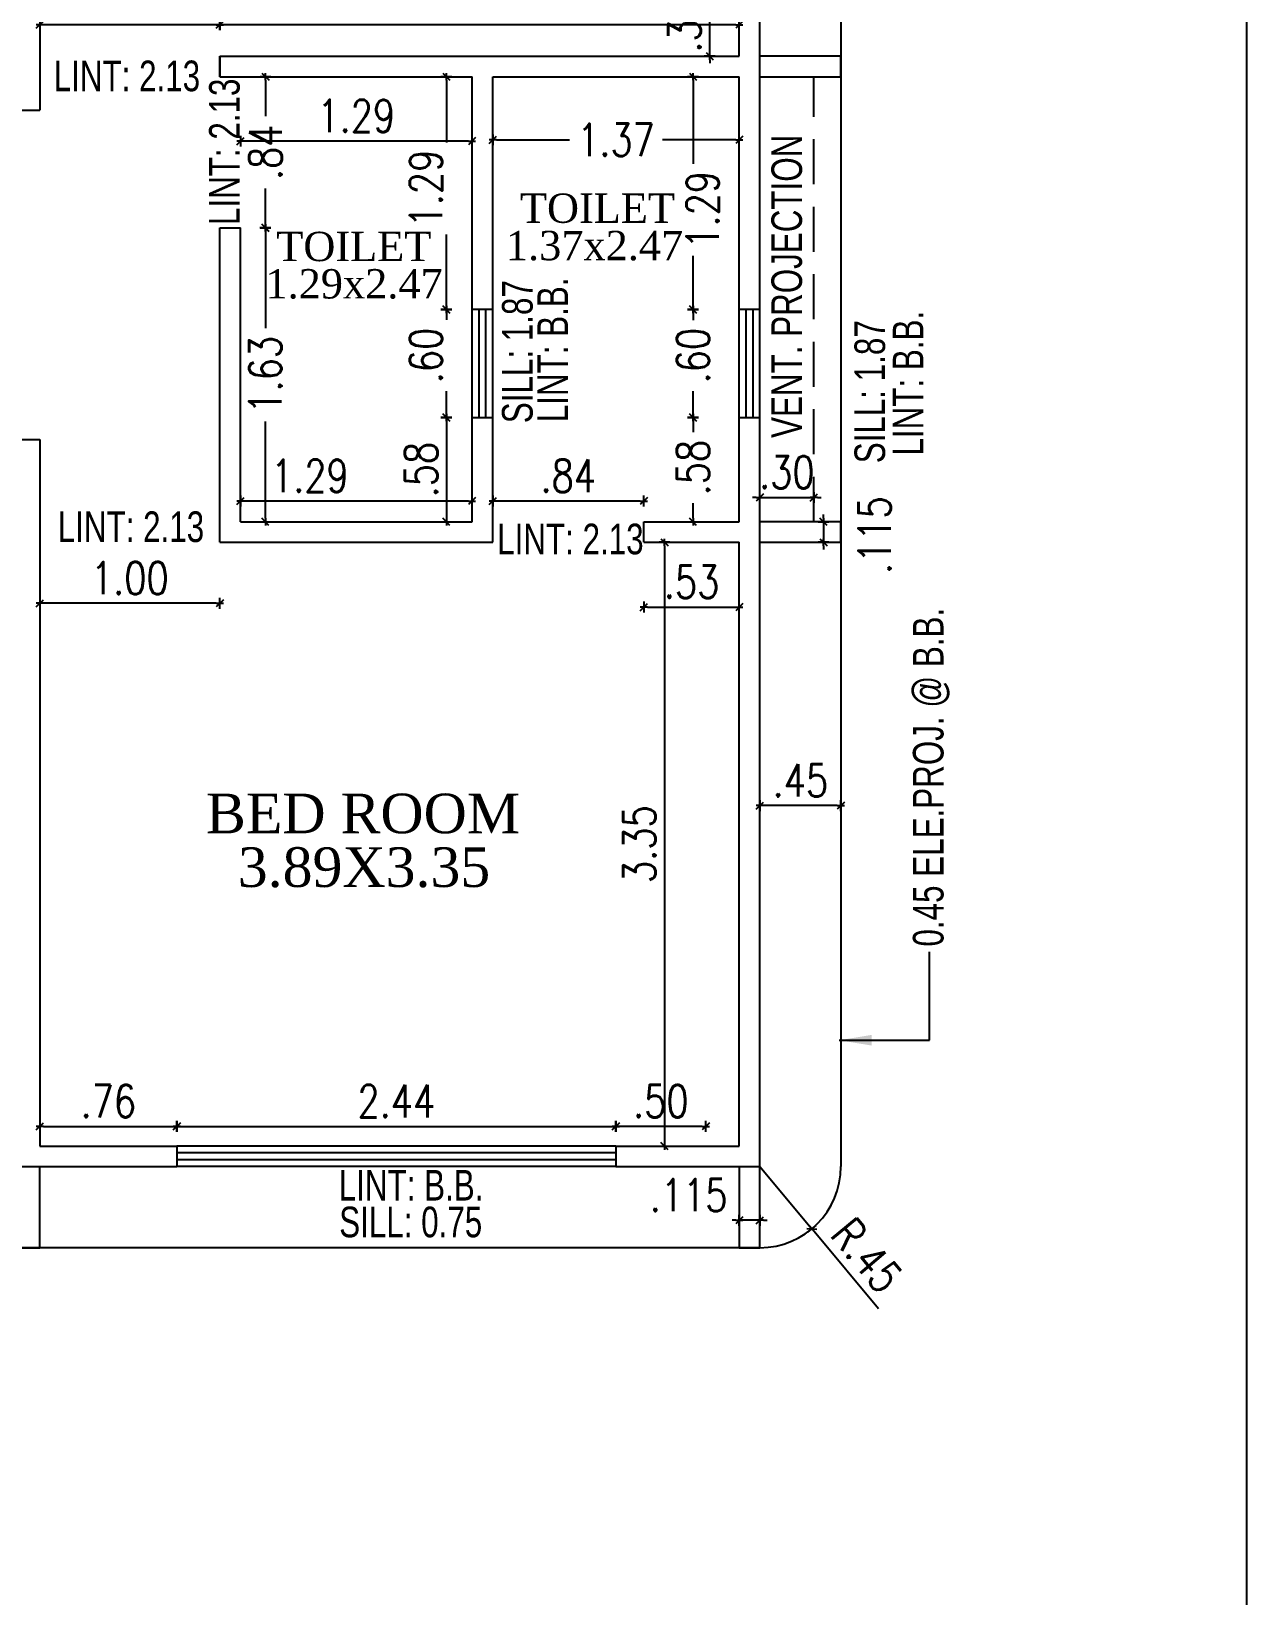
# Model space of a CAD drawing. Header units: inches. Extents: x 14235 to 14499, y 0 to 2549.
# Drawn here: x 14492.11 to 14498.87, y 2351.6 to 2360.29 of the extents above; entities that cross this region are included whole.
import ezdxf
from ezdxf.enums import TextEntityAlignment as Align

# ---------------------------------------------------------------- set-up
doc = ezdxf.new("R2010")
doc.units = ezdxf.units.IN
doc.header["$LTSCALE"] = 0.25
doc.header["$MEASUREMENT"] = 0
doc.header["$PDMODE"] = 35
doc.linetypes.add('DASHEDX2', pattern=[1.5, 1, -0.5])
for name, color, linetype in [('edges', 1, 'Continuous'), ('proj-internal', 1, 'DASHEDX2'), ('text-large', 7, 'Continuous'), ('wall', 7, 'Continuous'), ('windows', 106, 'Continuous'), ('WORK TEX', 6, 'Continuous'), ('WORKING DIM', 7, 'Continuous')]:
    doc.layers.add(name, color=color, linetype=linetype)
doc.styles.add('ARIAL', font='TIMES_0.TTF')
doc.styles.add('ARL', font='swisscl_0.ttf')
doc.styles.add('romans', font='romans.shx', dxfattribs={"width": 0.8})
doc.dimstyles.new('121', dxfattribs={"dimscale": 0.1, "dimtxt": 1.8, "dimasz": 0.2, "dimexe": 0.03125, "dimexo": 0.25, "dimgap": 0.5, "dimtad": 1, "dimzin": 4, "dimdsep": 46, "dimtxsty": 'romans', "dimblk1": 'MINITICK', "dimblk2": 'MINITICK', "dimsah": 1, "dimcen": 1, "dimse1": 1, "dimse2": 1, "dimclrd": 252, "dimclre": 256, "dimclrt": 7, "dimadec": 3, "dimazin": 0, "dimtfac": 0.8, "dimtix": 1, "dimtmove": 2, "dimatfit": 3, "dimfxl": 0, "dimtolj": 1, "dimtzin": 3, "dimarcsym": 0})
doc.dimstyles.new('DFSGSG', dxfattribs={"dimtxt": 0.17, "dimasz": 0.18, "dimexe": 0.18, "dimexo": 0.0625, "dimgap": 0.09, "dimtad": 1, "dimzin": 0, "dimdsep": 46, "dimtxsty": 'ARIAL', "dimcen": 0.09, "dimse1": 1, "dimse2": 1, "dimaunit": 1, "dimadec": 0, "dimazin": 0, "dimtfac": 1, "dimtix": 1, "dimtofl": 0, "dimtmove": 0, "dimatfit": 3, "dimfxl": 0, "dimtolj": 1, "dimtzin": 0, "dimarcsym": 0})

# ---------------------------------------------------------------- blocks, each defined once
blk = doc.blocks.new('MINITICK')
at = {"color": 7}
for p, q in [((1, 1), (-1, -1)), ((-1, 0), (1, 0)), ((0, -1.5), (0, 1.5))]:
    blk.add_line(p, q, dxfattribs=at)
blk = doc.blocks.new('*D1964')
at = {"layer": 'Defpoints', "color": 0, "transparency": 16777216}
for p in [(14492.9211, 2354.2036), (14492.1589, 2354.0942), (14492.9211, 2354.0942)]:
    blk.add_point(p, dxfattribs=at)
at = {"layer": 'WORKING DIM', "color": 252, "lineweight": -2, "transparency": 16777216}
blk.add_line((14492.1789, 2354.2036), (14492.9011, 2354.2036), dxfattribs=at)
at = {"layer": 'WORKING DIM', "color": 252, "lineweight": -2, "transparency": 16777216, "xscale": 0.02, "yscale": 0.02, "zscale": 0.02, "rotation": 180}
blk.add_blockref('MINITICK', (14492.1589, 2354.2036), dxfattribs=at)
at = {"layer": 'WORKING DIM', "color": 252, "lineweight": -2, "transparency": 16777216, "xscale": 0.02, "yscale": 0.02, "zscale": 0.02}
blk.add_blockref('MINITICK', (14492.9211, 2354.2036), dxfattribs=at)
at = {"layer": 'WORKING DIM', "color": 7, "transparency": 16777216, "insert": (14492.54, 2354.3436), "char_height": 0.18, "attachment_point": 5, "style": 'romans'}
blk.add_mtext('\\A1;.76', dxfattribs=at)
blk = doc.blocks.new('*D1965')
at = {"layer": 'Defpoints', "color": 0, "transparency": 16777216}
for p in [(14495.3602, 2354.2036), (14492.9211, 2354.0942), (14495.3602, 2354.0942)]:
    blk.add_point(p, dxfattribs=at)
at = {"layer": 'WORKING DIM', "color": 252, "lineweight": -2, "transparency": 16777216}
blk.add_line((14492.9411, 2354.2036), (14495.3402, 2354.2036), dxfattribs=at)
at = {"layer": 'WORKING DIM', "color": 252, "lineweight": -2, "transparency": 16777216, "xscale": 0.02, "yscale": 0.02, "zscale": 0.02, "rotation": 180}
blk.add_blockref('MINITICK', (14492.9211, 2354.2036), dxfattribs=at)
at = {"layer": 'WORKING DIM', "color": 252, "lineweight": -2, "transparency": 16777216, "xscale": 0.02, "yscale": 0.02, "zscale": 0.02}
blk.add_blockref('MINITICK', (14495.3602, 2354.2036), dxfattribs=at)
at = {"layer": 'WORKING DIM', "color": 7, "transparency": 16777216, "insert": (14494.1407, 2354.3436), "char_height": 0.18, "attachment_point": 5, "style": 'romans'}
blk.add_mtext('\\A1;2.44', dxfattribs=at)
blk = doc.blocks.new('*D1643')
at = {"layer": 'Defpoints', "color": 0, "transparency": 16777216}
for p in [(14495.3602, 2354.2036), (14495.3602, 2354.0942), (14495.8605, 2354.0942)]:
    blk.add_point(p, dxfattribs=at)
at = {"layer": 'WORKING DIM', "color": 252, "lineweight": -2, "transparency": 16777216}
blk.add_line((14495.8405, 2354.2036), (14495.3802, 2354.2036), dxfattribs=at)
at = {"layer": 'WORKING DIM', "color": 252, "lineweight": -2, "transparency": 16777216, "xscale": 0.02, "yscale": 0.02, "zscale": 0.02, "rotation": 180}
blk.add_blockref('MINITICK', (14495.3602, 2354.2036), dxfattribs=at)
at = {"layer": 'WORKING DIM', "color": 252, "lineweight": -2, "transparency": 16777216, "xscale": 0.02, "yscale": 0.02, "zscale": 0.02}
blk.add_blockref('MINITICK', (14495.8605, 2354.2036), dxfattribs=at)
at = {"layer": 'WORKING DIM', "color": 7, "transparency": 16777216, "insert": (14495.6103, 2354.3436), "char_height": 0.18, "attachment_point": 5, "style": 'romans'}
blk.add_mtext('\\A1;.50', dxfattribs=at)
blk = doc.blocks.new('*D1644')
at = {"layer": 'Defpoints', "color": 0, "transparency": 16777216}
for p in [(14495.2429, 2357.4479), (14495.2021, 2354.0942), (14495.6311, 2354.0942)]:
    blk.add_point(p, dxfattribs=at)
at = {"layer": 'WORKING DIM', "color": 252, "lineweight": -2, "transparency": 16777216}
blk.add_line((14495.6311, 2357.4279), (14495.6311, 2354.1142), dxfattribs=at)
at = {"layer": 'WORKING DIM', "color": 252, "lineweight": -2, "transparency": 16777216, "xscale": 0.02, "yscale": 0.02, "zscale": 0.02}
for p, rotation in [((14495.6311, 2357.4479), 90), ((14495.6311, 2354.0942), 270)]:
    blk.add_blockref('MINITICK', p, dxfattribs=dict(at, rotation=rotation))
at = {"layer": 'WORKING DIM', "color": 7, "transparency": 16777216, "insert": (14495.4911, 2355.771), "char_height": 0.18, "attachment_point": 5, "rotation": 90, "style": 'romans'}
blk.add_mtext('\\A1;3.35', dxfattribs=at)
blk = doc.blocks.new('*D1645')
at = {"layer": 'Defpoints', "color": 0, "transparency": 16777216}
for p in [(14492.1589, 2357.505), (14493.1598, 2357.505), (14492.1589, 2357.1093)]:
    blk.add_point(p, dxfattribs=at)
at = {"layer": 'WORKING DIM', "color": 252, "lineweight": -2, "transparency": 16777216}
blk.add_line((14493.1398, 2357.1093), (14492.1789, 2357.1093), dxfattribs=at)
at = {"layer": 'WORKING DIM', "color": 252, "lineweight": -2, "transparency": 16777216, "xscale": 0.02, "yscale": 0.02, "zscale": 0.02, "rotation": 180}
blk.add_blockref('MINITICK', (14492.1589, 2357.1093), dxfattribs=at)
at = {"layer": 'WORKING DIM', "color": 252, "lineweight": -2, "transparency": 16777216, "xscale": 0.02, "yscale": 0.02, "zscale": 0.02}
blk.add_blockref('MINITICK', (14493.1598, 2357.1093), dxfattribs=at)
at = {"layer": 'WORKING DIM', "color": 7, "transparency": 16777216, "insert": (14492.6594, 2357.2493), "char_height": 0.18, "attachment_point": 5, "style": 'romans'}
blk.add_mtext('\\A1;1.00', dxfattribs=at)
blk = doc.blocks.new('*D1966')
at = {"layer": 'Defpoints', "color": 0, "transparency": 16777216}
for p in [(14492.1589, 2360.3232), (14492.1589, 2360.1488), (14493.1598, 2360.1488)]:
    blk.add_point(p, dxfattribs=at)
at = {"layer": 'WORKING DIM', "color": 252, "lineweight": -2, "transparency": 16777216}
blk.add_line((14493.1398, 2360.3232), (14492.1789, 2360.3232), dxfattribs=at)
at = {"layer": 'WORKING DIM', "color": 252, "lineweight": -2, "transparency": 16777216, "xscale": 0.02, "yscale": 0.02, "zscale": 0.02, "rotation": 180}
blk.add_blockref('MINITICK', (14492.1589, 2360.3232), dxfattribs=at)
at = {"layer": 'WORKING DIM', "color": 252, "lineweight": -2, "transparency": 16777216, "xscale": 0.02, "yscale": 0.02, "zscale": 0.02}
blk.add_blockref('MINITICK', (14493.1598, 2360.3232), dxfattribs=at)
at = {"layer": 'WORKING DIM', "color": 7, "transparency": 16777216, "insert": (14492.6594, 2360.4632), "char_height": 0.18, "attachment_point": 5, "style": 'romans'}
blk.add_mtext('\\A1;1.00', dxfattribs=at)
blk = doc.blocks.new('*D1967')
at = {"layer": 'Defpoints', "color": 0, "transparency": 16777216}
for p in [(14493.1598, 2360.3232), (14496.0461, 2360.21), (14493.1598, 2360.1488)]:
    blk.add_point(p, dxfattribs=at)
at = {"layer": 'WORKING DIM', "color": 252, "lineweight": -2, "transparency": 16777216}
blk.add_line((14496.0261, 2360.3232), (14493.1798, 2360.3232), dxfattribs=at)
at = {"layer": 'WORKING DIM', "color": 252, "lineweight": -2, "transparency": 16777216, "xscale": 0.02, "yscale": 0.02, "zscale": 0.02, "rotation": 180}
blk.add_blockref('MINITICK', (14493.1598, 2360.3232), dxfattribs=at)
at = {"layer": 'WORKING DIM', "color": 252, "lineweight": -2, "transparency": 16777216, "xscale": 0.02, "yscale": 0.02, "zscale": 0.02}
blk.add_blockref('MINITICK', (14496.0461, 2360.3232), dxfattribs=at)
at = {"layer": 'WORKING DIM', "color": 7, "transparency": 16777216, "insert": (14494.603, 2360.4632), "char_height": 0.18, "attachment_point": 5, "style": 'romans'}
blk.add_mtext('\\A1;2.89', dxfattribs=at)
blk = doc.blocks.new('*D1968')
at = {"layer": 'Defpoints', "color": 0, "transparency": 16777216}
for p in [(14495.8817, 2360.4967), (14496.0461, 2360.4967), (14496.0461, 2360.1488)]:
    blk.add_point(p, dxfattribs=at)
at = {"layer": 'WORKING DIM', "color": 252, "lineweight": -2, "transparency": 16777216}
for p, q in [((14495.8817, 2360.5167), (14495.8817, 2360.5367)), ((14495.8817, 2360.1488), (14495.8817, 2360.4967)), ((14495.8817, 2360.1288), (14495.8817, 2360.1088))]:
    blk.add_line(p, q, dxfattribs=at)
at = {"layer": 'WORKING DIM', "color": 252, "lineweight": -2, "transparency": 16777216, "xscale": 0.02, "yscale": 0.02, "zscale": 0.02}
for p, rotation in [((14495.8817, 2360.4967), 270), ((14495.8817, 2360.1488), 90)]:
    blk.add_blockref('MINITICK', p, dxfattribs=dict(at, rotation=rotation))
at = {"layer": 'WORKING DIM', "color": 7, "transparency": 16777216, "insert": (14495.7417, 2360.3227), "char_height": 0.18, "attachment_point": 5, "rotation": 90, "style": 'romans'}
blk.add_mtext('\\A1;.35', dxfattribs=at)
blk = doc.blocks.new('*D1646')
at = {"layer": 'Defpoints', "color": 0, "transparency": 16777216}
for p in [(14496.1605, 2353.9799), (14496.4491, 2353.6347)]:
    blk.add_point(p, dxfattribs=at)
at = {"layer": 'WORKING DIM', "color": 252, "lineweight": -2, "transparency": 16777216}
for p, q in [((14496.1605, 2353.9799), (14496.4491, 2353.6347)), ((14496.8205, 2353.1906), (14496.462, 2353.6193))]:
    blk.add_line(p, q, dxfattribs=at)
at = {"layer": 'WORKING DIM', "color": 252, "lineweight": -2, "transparency": 16777216, "xscale": 0.02, "yscale": 0.02, "zscale": 0.02, "rotation": 129.901897957482}
blk.add_blockref('MINITICK', (14496.4491, 2353.6347), dxfattribs=at)
at = {"layer": 'WORKING DIM', "color": 7, "transparency": 16777216, "insert": (14496.755, 2353.4871), "char_height": 0.18, "attachment_point": 5, "rotation": 309.9019, "style": 'romans'}
blk.add_mtext('\\A1;R.45', dxfattribs=at)
blk = doc.blocks.new('*D1982')
at = {"layer": 'Defpoints', "color": 0, "transparency": 16777216}
for p in [(14496.1605, 2357.4479), (14496.6105, 2357.4479), (14496.1605, 2355.9853)]:
    blk.add_point(p, dxfattribs=at)
at = {"layer": 'WORKING DIM', "color": 252, "lineweight": -2, "transparency": 16777216}
blk.add_line((14496.5905, 2355.9853), (14496.1805, 2355.9853), dxfattribs=at)
at = {"layer": 'WORKING DIM', "color": 252, "lineweight": -2, "transparency": 16777216, "xscale": 0.02, "yscale": 0.02, "zscale": 0.02, "rotation": 180}
blk.add_blockref('MINITICK', (14496.1605, 2355.9853), dxfattribs=at)
at = {"layer": 'WORKING DIM', "color": 252, "lineweight": -2, "transparency": 16777216, "xscale": 0.02, "yscale": 0.02, "zscale": 0.02}
blk.add_blockref('MINITICK', (14496.6105, 2355.9853), dxfattribs=at)
at = {"layer": 'WORKING DIM', "color": 7, "transparency": 16777216, "insert": (14496.3855, 2356.1253), "char_height": 0.18, "attachment_point": 5, "style": 'romans'}
blk.add_mtext('\\A1;.45', dxfattribs=at)
blk = doc.blocks.new('*D1992')
at = {"layer": 'Defpoints', "color": 0, "transparency": 16777216}
for p in [(14496.1605, 2357.6905), (14496.4605, 2357.6973), (14496.4605, 2357.1745)]:
    blk.add_point(p, dxfattribs=at)
at = {"layer": 'WORKING DIM', "color": 252, "lineweight": -2, "transparency": 16777216}
for p, q in [((14496.1405, 2357.6973), (14496.1205, 2357.6973)), ((14496.1605, 2357.6973), (14496.4605, 2357.6973)), ((14496.4805, 2357.6973), (14496.5005, 2357.6973))]:
    blk.add_line(p, q, dxfattribs=at)
at = {"layer": 'WORKING DIM', "color": 252, "lineweight": -2, "transparency": 16777216, "xscale": 0.02, "yscale": 0.02, "zscale": 0.02}
blk.add_blockref('MINITICK', (14496.1605, 2357.6973), dxfattribs=at)
at = {"layer": 'WORKING DIM', "color": 252, "lineweight": -2, "transparency": 16777216, "xscale": 0.02, "yscale": 0.02, "zscale": 0.02, "rotation": 180}
blk.add_blockref('MINITICK', (14496.4605, 2357.6973), dxfattribs=at)
at = {"layer": 'WORKING DIM', "color": 7, "transparency": 16777216, "insert": (14496.3105, 2357.8373), "char_height": 0.18, "attachment_point": 5, "style": 'romans'}
blk.add_mtext('\\A1;.30', dxfattribs=at)
blk = doc.blocks.new('*D1657')
at = {"layer": 'Defpoints', "color": 0, "transparency": 16777216}
for p in [(14496.0461, 2353.6819), (14496.0461, 2353.6584), (14496.1605, 2353.6584)]:
    blk.add_point(p, dxfattribs=at)
at = {"layer": 'WORKING DIM', "color": 252, "lineweight": -2, "transparency": 16777216}
for p, q in [((14496.0261, 2353.6819), (14496.0061, 2353.6819)), ((14496.1605, 2353.6819), (14496.0461, 2353.6819)), ((14496.1805, 2353.6819), (14496.2005, 2353.6819))]:
    blk.add_line(p, q, dxfattribs=at)
at = {"layer": 'WORKING DIM', "color": 252, "lineweight": -2, "transparency": 16777216, "xscale": 0.02, "yscale": 0.02, "zscale": 0.02}
blk.add_blockref('MINITICK', (14496.0461, 2353.6819), dxfattribs=at)
at = {"layer": 'WORKING DIM', "color": 252, "lineweight": -2, "transparency": 16777216, "xscale": 0.02, "yscale": 0.02, "zscale": 0.02, "rotation": 180}
blk.add_blockref('MINITICK', (14496.1605, 2353.6819), dxfattribs=at)
at = {"layer": 'WORKING DIM', "color": 7, "transparency": 16777216, "insert": (14495.7645, 2353.8219), "char_height": 0.18, "attachment_point": 5, "style": 'romans'}
blk.add_mtext('\\A1;.115', dxfattribs=at)
blk = doc.blocks.new('*D1663')
at = {"layer": 'Defpoints', "color": 0, "transparency": 16777216}
for p in [(14496.538, 2357.5622), (14496.5145, 2357.4479), (14496.538, 2357.4479)]:
    blk.add_point(p, dxfattribs=at)
at = {"layer": 'WORKING DIM', "color": 252, "lineweight": -2, "transparency": 16777216}
for p, q in [((14496.5145, 2357.5822), (14496.5145, 2357.6022)), ((14496.5145, 2357.5622), (14496.5145, 2357.4479)), ((14496.5145, 2357.4279), (14496.5145, 2357.4079))]:
    blk.add_line(p, q, dxfattribs=at)
at = {"layer": 'WORKING DIM', "color": 252, "lineweight": -2, "transparency": 16777216, "xscale": 0.02, "yscale": 0.02, "zscale": 0.02}
for p, rotation in [((14496.5145, 2357.5622), 270), ((14496.5145, 2357.4479), 90)]:
    blk.add_blockref('MINITICK', p, dxfattribs=dict(at, rotation=rotation))
at = {"layer": 'WORKING DIM', "color": 7, "transparency": 16777216, "insert": (14496.7979, 2357.4878), "char_height": 0.18, "attachment_point": 5, "rotation": 90, "style": 'romans'}
blk.add_mtext('\\A1;.115', dxfattribs=at)
blk = doc.blocks.new('*D1702')
at = {"layer": 'Defpoints', "color": 0, "transparency": 16777216}
for p in [(14493.2748, 2360.0345), (14493.4133, 2360.0345), (14493.2748, 2359.1945)]:
    blk.add_point(p, dxfattribs=at)
at = {"layer": 'WORKING DIM', "color": 252, "lineweight": -2, "transparency": 16777216}
for p, q in [((14493.4133, 2360.0145), (14493.4133, 2359.8153)), ((14493.4133, 2359.2145), (14493.4133, 2359.4136))]:
    blk.add_line(p, q, dxfattribs=at)
at = {"layer": 'WORKING DIM', "color": 252, "lineweight": -2, "transparency": 16777216, "xscale": 0.02, "yscale": 0.02, "zscale": 0.02}
for p, rotation in [((14493.4133, 2360.0345), 90), ((14493.4133, 2359.1945), 270)]:
    blk.add_blockref('MINITICK', p, dxfattribs=dict(at, rotation=rotation))
at = {"layer": 'WORKING DIM', "color": 7, "transparency": 16777216, "insert": (14493.4133, 2359.6145), "char_height": 0.18, "attachment_point": 5, "rotation": 90, "style": 'romans'}
blk.add_mtext('\\A1;.84', dxfattribs=at)
blk = doc.blocks.new('*D1703')
at = {"layer": 'Defpoints', "color": 0, "transparency": 16777216}
for p in [(14493.2748, 2359.1945), (14493.2748, 2357.5622), (14493.4125, 2357.5622)]:
    blk.add_point(p, dxfattribs=at)
at = {"layer": 'WORKING DIM', "color": 252, "lineweight": -2, "transparency": 16777216}
for p, q in [((14493.4125, 2359.1745), (14493.4125, 2358.6375)), ((14493.4125, 2357.5822), (14493.4125, 2358.1192))]:
    blk.add_line(p, q, dxfattribs=at)
at = {"layer": 'WORKING DIM', "color": 252, "lineweight": -2, "transparency": 16777216, "xscale": 0.02, "yscale": 0.02, "zscale": 0.02}
for p, rotation in [((14493.4125, 2359.1945), 90), ((14493.4125, 2357.5622), 270)]:
    blk.add_blockref('MINITICK', p, dxfattribs=dict(at, rotation=rotation))
at = {"layer": 'WORKING DIM', "color": 7, "transparency": 16777216, "insert": (14493.4125, 2358.3783), "char_height": 0.18, "attachment_point": 5, "rotation": 90, "style": 'romans'}
blk.add_mtext('\\A1;1.63', dxfattribs=at)
blk = doc.blocks.new('*D1704')
at = {"layer": 'Defpoints', "color": 0, "transparency": 16777216}
for p in [(14493.2748, 2357.6773), (14493.2748, 2357.5622), (14494.5611, 2357.5622)]:
    blk.add_point(p, dxfattribs=at)
at = {"layer": 'WORKING DIM', "color": 252, "lineweight": -2, "transparency": 16777216}
blk.add_line((14494.5411, 2357.6773), (14493.2948, 2357.6773), dxfattribs=at)
at = {"layer": 'WORKING DIM', "color": 252, "lineweight": -2, "transparency": 16777216, "xscale": 0.02, "yscale": 0.02, "zscale": 0.02, "rotation": 180}
blk.add_blockref('MINITICK', (14493.2748, 2357.6773), dxfattribs=at)
at = {"layer": 'WORKING DIM', "color": 252, "lineweight": -2, "transparency": 16777216, "xscale": 0.02, "yscale": 0.02, "zscale": 0.02}
blk.add_blockref('MINITICK', (14494.5611, 2357.6773), dxfattribs=at)
at = {"layer": 'WORKING DIM', "color": 7, "transparency": 16777216, "insert": (14493.66, 2357.8173), "char_height": 0.18, "attachment_point": 5, "style": 'romans'}
blk.add_mtext('\\A1;1.29', dxfattribs=at)
blk = doc.blocks.new('*D1705')
at = {"layer": 'Defpoints', "color": 0, "transparency": 16777216}
for p in [(14494.6761, 2357.6773), (14494.6761, 2357.4785), (14495.5161, 2357.5622)]:
    blk.add_point(p, dxfattribs=at)
at = {"layer": 'WORKING DIM', "color": 252, "lineweight": -2, "transparency": 16777216}
blk.add_line((14495.4961, 2357.6773), (14494.6961, 2357.6773), dxfattribs=at)
at = {"layer": 'WORKING DIM', "color": 252, "lineweight": -2, "transparency": 16777216, "xscale": 0.02, "yscale": 0.02, "zscale": 0.02, "rotation": 180}
blk.add_blockref('MINITICK', (14494.6761, 2357.6773), dxfattribs=at)
at = {"layer": 'WORKING DIM', "color": 252, "lineweight": -2, "transparency": 16777216, "xscale": 0.02, "yscale": 0.02, "zscale": 0.02}
blk.add_blockref('MINITICK', (14495.5161, 2357.6773), dxfattribs=at)
at = {"layer": 'WORKING DIM', "color": 7, "transparency": 16777216, "insert": (14495.0961, 2357.8173), "char_height": 0.18, "attachment_point": 5, "style": 'romans'}
blk.add_mtext('\\A1;.84', dxfattribs=at)
blk = doc.blocks.new('*D1706')
at = {"layer": 'Defpoints', "color": 0, "transparency": 16777216}
for p in [(14496.0461, 2358.1408), (14495.7891, 2357.5622), (14496.0461, 2357.5622)]:
    blk.add_point(p, dxfattribs=at)
at = {"layer": 'WORKING DIM', "color": 252, "lineweight": -2, "transparency": 16777216}
for p, q in [((14495.7891, 2358.1208), (14495.7891, 2358.0602)), ((14495.7891, 2357.5822), (14495.7891, 2357.6653))]:
    blk.add_line(p, q, dxfattribs=at)
at = {"layer": 'WORKING DIM', "color": 252, "lineweight": -2, "transparency": 16777216, "xscale": 0.02, "yscale": 0.02, "zscale": 0.02}
for p, rotation in [((14495.7891, 2358.1408), 90), ((14495.7891, 2357.5622), 270)]:
    blk.add_blockref('MINITICK', p, dxfattribs=dict(at, rotation=rotation))
at = {"layer": 'WORKING DIM', "color": 7, "transparency": 16777216, "insert": (14495.7891, 2357.8628), "char_height": 0.18, "attachment_point": 5, "rotation": 90, "style": 'romans'}
blk.add_mtext('\\A1;.58', dxfattribs=at)
blk = doc.blocks.new('*D1707')
at = {"layer": 'Defpoints', "color": 0, "transparency": 16777216}
for p in [(14495.7891, 2358.7408), (14496.0461, 2358.7408), (14496.0461, 2358.1408)]:
    blk.add_point(p, dxfattribs=at)
at = {"layer": 'WORKING DIM', "color": 252, "lineweight": -2, "transparency": 16777216}
for p, q in [((14495.7891, 2358.7208), (14495.7891, 2358.6825)), ((14495.7891, 2358.1608), (14495.7891, 2358.2877))]:
    blk.add_line(p, q, dxfattribs=at)
at = {"layer": 'WORKING DIM', "color": 252, "lineweight": -2, "transparency": 16777216, "xscale": 0.02, "yscale": 0.02, "zscale": 0.02}
for p, rotation in [((14495.7891, 2358.7408), 90), ((14495.7891, 2358.1408), 270)]:
    blk.add_blockref('MINITICK', p, dxfattribs=dict(at, rotation=rotation))
at = {"layer": 'WORKING DIM', "color": 7, "transparency": 16777216, "insert": (14495.7891, 2358.4851), "char_height": 0.18, "attachment_point": 5, "rotation": 90, "style": 'romans'}
blk.add_mtext('\\A1;.60', dxfattribs=at)
blk = doc.blocks.new('*D1708')
at = {"layer": 'Defpoints', "color": 0, "transparency": 16777216}
for p in [(14496.0461, 2360.0345), (14495.7891, 2358.7408), (14496.0461, 2358.7408)]:
    blk.add_point(p, dxfattribs=at)
at = {"layer": 'WORKING DIM', "color": 252, "lineweight": -2, "transparency": 16777216}
for p, q in [((14495.7891, 2360.0145), (14495.7891, 2359.5505)), ((14495.7891, 2358.7608), (14495.7891, 2359.0391))]:
    blk.add_line(p, q, dxfattribs=at)
at = {"layer": 'WORKING DIM', "color": 252, "lineweight": -2, "transparency": 16777216, "xscale": 0.02, "yscale": 0.02, "zscale": 0.02}
for p, rotation in [((14495.7891, 2360.0345), 90), ((14495.7891, 2358.7408), 270)]:
    blk.add_blockref('MINITICK', p, dxfattribs=dict(at, rotation=rotation))
at = {"layer": 'WORKING DIM', "color": 7, "transparency": 16777216, "insert": (14495.842, 2359.2948), "char_height": 0.18, "attachment_point": 5, "rotation": 90, "style": 'romans'}
blk.add_mtext('\\A1;1.29', dxfattribs=at)
blk = doc.blocks.new('*D1709')
at = {"layer": 'Defpoints', "color": 0, "transparency": 16777216}
for p in [(14494.6761, 2360.0005), (14496.0461, 2359.8488), (14494.6761, 2359.6838)]:
    blk.add_point(p, dxfattribs=at)
at = {"layer": 'WORKING DIM', "color": 252, "lineweight": -2, "transparency": 16777216}
for p, q in [((14494.6961, 2359.6838), (14495.102, 2359.6838)), ((14496.0261, 2359.6838), (14495.6203, 2359.6838))]:
    blk.add_line(p, q, dxfattribs=at)
at = {"layer": 'WORKING DIM', "color": 252, "lineweight": -2, "transparency": 16777216, "xscale": 0.02, "yscale": 0.02, "zscale": 0.02, "rotation": 180}
blk.add_blockref('MINITICK', (14494.6761, 2359.6838), dxfattribs=at)
at = {"layer": 'WORKING DIM', "color": 252, "lineweight": -2, "transparency": 16777216, "xscale": 0.02, "yscale": 0.02, "zscale": 0.02}
blk.add_blockref('MINITICK', (14496.0461, 2359.6838), dxfattribs=at)
at = {"layer": 'WORKING DIM', "color": 7, "transparency": 16777216, "insert": (14495.3611, 2359.6838), "char_height": 0.18, "attachment_point": 5, "style": 'romans'}
blk.add_mtext('\\A1;1.37', dxfattribs=at)
blk = doc.blocks.new('*D1710')
at = {"layer": 'Defpoints', "color": 0, "transparency": 16777216}
for p in [(14494.4184, 2358.7412), (14494.5618, 2358.7412), (14494.5618, 2358.1412)]:
    blk.add_point(p, dxfattribs=at)
at = {"layer": 'WORKING DIM', "color": 252, "lineweight": -2, "transparency": 16777216}
for p, q in [((14494.4184, 2358.7212), (14494.4184, 2358.6829)), ((14494.4184, 2358.1612), (14494.4184, 2358.288))]:
    blk.add_line(p, q, dxfattribs=at)
at = {"layer": 'WORKING DIM', "color": 252, "lineweight": -2, "transparency": 16777216, "xscale": 0.02, "yscale": 0.02, "zscale": 0.02}
for p, rotation in [((14494.4184, 2358.7412), 90), ((14494.4184, 2358.1412), 270)]:
    blk.add_blockref('MINITICK', p, dxfattribs=dict(at, rotation=rotation))
at = {"layer": 'WORKING DIM', "color": 7, "transparency": 16777216, "insert": (14494.3047, 2358.4855), "char_height": 0.18, "attachment_point": 5, "rotation": 90, "style": 'romans'}
blk.add_mtext('\\A1;.60', dxfattribs=at)
blk = doc.blocks.new('*D1711')
at = {"layer": 'Defpoints', "color": 0, "transparency": 16777216}
for p in [(14494.5611, 2358.1412), (14494.4184, 2357.5622), (14494.5611, 2357.5622)]:
    blk.add_point(p, dxfattribs=at)
at = {"layer": 'WORKING DIM', "color": 252, "lineweight": -2, "transparency": 16777216}
blk.add_line((14494.4184, 2358.1212), (14494.4184, 2357.5822), dxfattribs=at)
at = {"layer": 'WORKING DIM', "color": 252, "lineweight": -2, "transparency": 16777216, "xscale": 0.02, "yscale": 0.02, "zscale": 0.02}
for p, rotation in [((14494.4184, 2358.1412), 90), ((14494.4184, 2357.5622), 270)]:
    blk.add_blockref('MINITICK', p, dxfattribs=dict(at, rotation=rotation))
at = {"layer": 'WORKING DIM', "color": 7, "transparency": 16777216, "insert": (14494.2784, 2357.8517), "char_height": 0.18, "attachment_point": 5, "rotation": 90, "style": 'romans'}
blk.add_mtext('\\A1;.58', dxfattribs=at)
blk = doc.blocks.new('*D1712')
at = {"layer": 'Defpoints', "color": 0, "transparency": 16777216}
for p in [(14494.5611, 2360.0345), (14494.4184, 2358.7412), (14494.5611, 2358.7412)]:
    blk.add_point(p, dxfattribs=at)
at = {"layer": 'WORKING DIM', "color": 252, "lineweight": -2, "transparency": 16777216}
for p, q in [((14494.4184, 2360.0145), (14494.4184, 2359.6687)), ((14494.4184, 2358.7612), (14494.4184, 2359.1572))]:
    blk.add_line(p, q, dxfattribs=at)
at = {"layer": 'WORKING DIM', "color": 252, "lineweight": -2, "transparency": 16777216, "xscale": 0.02, "yscale": 0.02, "zscale": 0.02}
for p, rotation in [((14494.4184, 2360.0345), 90), ((14494.4184, 2358.7412), 270)]:
    blk.add_blockref('MINITICK', p, dxfattribs=dict(at, rotation=rotation))
at = {"layer": 'WORKING DIM', "color": 7, "transparency": 16777216, "insert": (14494.3047, 2359.4129), "char_height": 0.18, "attachment_point": 5, "rotation": 90, "style": 'romans'}
blk.add_mtext('\\A1;1.29', dxfattribs=at)
blk = doc.blocks.new('*D1713')
at = {"layer": 'Defpoints', "color": 0, "transparency": 16777216}
for p in [(14494.5611, 2360.0005), (14493.2748, 2359.6767), (14493.2748, 2359.1945)]:
    blk.add_point(p, dxfattribs=at)
at = {"layer": 'WORKING DIM', "color": 252, "lineweight": -2, "transparency": 16777216}
blk.add_line((14494.5411, 2359.6767), (14493.2948, 2359.6767), dxfattribs=at)
at = {"layer": 'WORKING DIM', "color": 252, "lineweight": -2, "transparency": 16777216, "xscale": 0.02, "yscale": 0.02, "zscale": 0.02, "rotation": 180}
blk.add_blockref('MINITICK', (14493.2748, 2359.6767), dxfattribs=at)
at = {"layer": 'WORKING DIM', "color": 252, "lineweight": -2, "transparency": 16777216, "xscale": 0.02, "yscale": 0.02, "zscale": 0.02}
blk.add_blockref('MINITICK', (14494.5611, 2359.6767), dxfattribs=at)
at = {"layer": 'WORKING DIM', "color": 7, "transparency": 16777216, "insert": (14493.918, 2359.8167), "char_height": 0.18, "attachment_point": 5, "style": 'romans'}
blk.add_mtext('\\A1;1.29', dxfattribs=at)
blk = doc.blocks.new('*D2022')
at = {"layer": 'Defpoints', "color": 0, "transparency": 16777216}
for p in [(14495.5161, 2357.4479), (14496.0461, 2357.4479), (14496.0461, 2357.0883)]:
    blk.add_point(p, dxfattribs=at)
at = {"layer": 'WORKING DIM', "color": 252, "lineweight": -2, "transparency": 16777216}
blk.add_line((14495.5361, 2357.0883), (14496.0261, 2357.0883), dxfattribs=at)
at = {"layer": 'WORKING DIM', "color": 252, "lineweight": -2, "transparency": 16777216, "xscale": 0.02, "yscale": 0.02, "zscale": 0.02, "rotation": 180}
blk.add_blockref('MINITICK', (14495.5161, 2357.0883), dxfattribs=at)
at = {"layer": 'WORKING DIM', "color": 252, "lineweight": -2, "transparency": 16777216, "xscale": 0.02, "yscale": 0.02, "zscale": 0.02}
blk.add_blockref('MINITICK', (14496.0461, 2357.0883), dxfattribs=at)
at = {"layer": 'WORKING DIM', "color": 7, "transparency": 16777216, "insert": (14495.7811, 2357.2283), "char_height": 0.18, "attachment_point": 5, "style": 'romans'}
blk.add_mtext('\\A1;.53', dxfattribs=at)

msp = doc.modelspace()

# ---------------------------------------------------------------- linework, layer by layer
at = {"layer": 'edges', "ltscale": 0.4}
for p, q in [((14496.6105, 2364.9247), (14496.6105, 2353.9799)), ((14496.1605, 2353.5299), (14474.3236, 2353.5299))]:
    msp.add_line(p, q, dxfattribs=at)
for points in [[(14496.1605, 2360.0345), (14496.6105, 2360.0345), (14496.6105, 2360.1488), (14496.1605, 2360.1488)], [(14496.1605, 2357.4479), (14496.6105, 2357.4479), (14496.6105, 2357.5622), (14496.1605, 2357.5622)], [(14492.0446, 2353.9799), (14492.0446, 2353.5299), (14492.1589, 2353.5299), (14492.1589, 2353.9799)], [(14496.0461, 2353.9799), (14496.0461, 2353.5299), (14496.1605, 2353.5299), (14496.1605, 2353.9799)]]:
    msp.add_lwpolyline(points, dxfattribs=at)
msp.add_arc((14496.1605, 2353.9799), 0.45, 270, 360, dxfattribs=at)
at = {"layer": 'proj-internal'}
msp.add_line((14496.4605, 2357.5622), (14496.4605, 2360.0345), dxfattribs=at)
at = {"layer": 'wall'}
for p, q in [((14492.1589, 2363.6217), (14492.1589, 2359.8488)), ((14496.0461, 2360.1488), (14496.0461, 2360.4967)), ((14496.1605, 2360.0345), (14496.1605, 2360.4967)), ((14493.1598, 2360.1488), (14496.0461, 2360.1488)), ((14493.1598, 2360.1488), (14493.1598, 2360.0345)), ((14493.1598, 2360.1488), (14493.1598, 2360.0345)), ((14493.1598, 2360.0345), (14493.1598, 2360.1488)), ((14493.1598, 2360.0345), (14494.5611, 2360.0345)), ((14494.5611, 2358.7412), (14494.5611, 2360.0345)), ((14494.6761, 2358.7412), (14494.6761, 2360.0345)), ((14494.6761, 2360.0345), (14496.0461, 2360.0345)), ((14496.0461, 2358.7408), (14496.0461, 2360.0345)), ((14496.1611, 2358.7408), (14496.1611, 2360.0345)), ((14492.0446, 2359.8488), (14492.1589, 2359.8488)), ((14496.0461, 2359.4558), (14496.0461, 2359.4558)), ((14493.1598, 2357.4479), (14493.1598, 2359.1945)), ((14493.1598, 2359.1945), (14493.2748, 2359.1945)), ((14493.2748, 2357.5622), (14493.2748, 2359.1945)), ((14494.6761, 2358.7412), (14494.5611, 2358.7412)), ((14496.1605, 2358.7408), (14496.0461, 2358.7408)), ((14494.5611, 2357.5622), (14494.5611, 2358.1412)), ((14494.5618, 2358.1412), (14494.6761, 2358.1412)), ((14494.5618, 2358.1412), (14494.5618, 2358.1412)), ((14494.6761, 2357.4479), (14494.6761, 2358.1412)), ((14496.0461, 2357.5622), (14496.0461, 2358.1408)), ((14496.0461, 2358.1408), (14496.1605, 2358.1408)), ((14496.0461, 2358.1408), (14496.0461, 2358.1408)), ((14496.1605, 2353.9799), (14496.1605, 2358.1408)), ((14496.1611, 2357.5622), (14496.1611, 2358.1408)), ((14492.0446, 2358.0195), (14492.1589, 2358.0195)), ((14492.1589, 2358.0195), (14492.1589, 2354.0942)), ((14493.2748, 2357.5622), (14494.5611, 2357.5622)), ((14495.5161, 2357.4479), (14495.5161, 2357.5622)), ((14495.5161, 2357.5622), (14496.0461, 2357.5622)), ((14493.1598, 2357.4479), (14494.5611, 2357.4479)), ((14494.5611, 2357.4479), (14494.6761, 2357.4479)), ((14495.5161, 2357.4479), (14496.0461, 2357.4479)), ((14496.0461, 2354.0942), (14496.0461, 2357.4479)), ((14492.1589, 2354.0942), (14492.9211, 2354.0942)), ((14492.9211, 2354.0942), (14492.9211, 2353.9799)), ((14495.3602, 2354.0942), (14496.0461, 2354.0942)), ((14495.3602, 2354.0942), (14495.3602, 2353.9799)), ((14491.6635, 2353.9799), (14492.9211, 2353.9799)), ((14495.3602, 2353.9799), (14496.1605, 2353.9799))]:
    msp.add_line(p, q, dxfattribs=at)
msp.add_lwpolyline([(14498.866, 2384.6158), (14470.1477, 2384.6158), (14470.1477, 2344.004), (14498.866, 2344.004)], close=True, dxfattribs=at)
at = {"layer": 'windows'}
for p, q in [((14494.5618, 2358.1412), (14494.5618, 2358.7412)), ((14494.5999, 2358.1412), (14494.5999, 2358.7412)), ((14494.638, 2358.1412), (14494.638, 2358.7412)), ((14494.6761, 2358.1412), (14494.6761, 2358.7412)), ((14496.0461, 2358.1408), (14496.0461, 2358.7408)), ((14496.0843, 2358.1408), (14496.0843, 2358.7408)), ((14496.1224, 2358.1408), (14496.1224, 2358.7408)), ((14496.1605, 2358.1408), (14496.1605, 2358.7408)), ((14495.3602, 2354.0942), (14492.9211, 2354.0942)), ((14495.3602, 2354.0561), (14492.9211, 2354.0561)), ((14495.3602, 2354.018), (14492.9211, 2354.018)), ((14495.3602, 2353.9799), (14492.9211, 2353.9799))]:
    msp.add_line(p, q, dxfattribs=at)

# ---------------------------------------------------------------- texts
at = {"layer": 'text-large', "style": 'ARIAL'}
for s, height, p in [('TOILET', 0.16309, (14495.2581, 2359.3041)), ('TOILET', 0.16309, (14493.9042, 2359.0915)), ('1.37x2.47', 0.16309, (14495.2419, 2359.0966)), ('1.29x2.47', 0.16309, (14493.9056, 2358.8841)), ('BED ROOM', 0.22, (14493.9551, 2355.9422)), ('3.89X3.35', 0.22, (14493.9608, 2355.6438))]:
    msp.add_text(s, height=height, dxfattribs=at).set_placement(p, align=Align.MIDDLE_CENTER)
at = {"layer": 'WORK TEX', "style": 'ARL'}
for s, p in [('LINT: 2.13', (14492.6432, 2360.0388)), ('LINT: 2.13', (14492.6656, 2357.5348)), ('LINT: 2.13', (14495.1076, 2357.4666)), ('LINT: B.B.', (14494.2223, 2353.8767)), ('SILL: 0.75', (14494.2204, 2353.6728))]:
    msp.add_text(s, height=0.17, dxfattribs=at).set_placement(p, align=Align.MIDDLE_CENTER)
for s, p in [('LINT: 2.13', (14493.1848, 2359.617)), ('SILL: 1.87', (14494.8127, 2358.507)), ('SILL: 1.87', (14494.8127, 2358.507)), ('LINT: B.B.', (14495.0094, 2358.517)), ('LINT: B.B.', (14495.0094, 2358.517)), ('LINT: B.B.', (14496.9841, 2358.332)), ('SILL: 1.87', (14496.7713, 2358.2845)), ('0.45 ELE.PROJ. @ B.B.', (14497.096, 2356.1434))]:
    msp.add_text(s, height=0.17, rotation=90, dxfattribs=at).set_placement(p, align=Align.MIDDLE_CENTER)
at = {"layer": 'WORK TEX', "color": 3, "style": 'ARL'}
msp.add_text('VENT. PROJECTION ', height=0.17, rotation=90, dxfattribs=at).set_placement((14496.3097, 2358.8943), align=Align.MIDDLE_CENTER)

# ---------------------------------------------------------------- dimensions: what is measured, and where the dimension line sits
at = {"layer": 'WORKING DIM'}
for base, p1, p2, picture, middle in [((14492.1589, 2360.3232), (14493.1598, 2360.1488), (14492.1589, 2360.1488), '*D1966', (14492.6594, 2360.4632)), ((14493.1598, 2360.3232), (14496.0461, 2360.21), (14493.1598, 2360.1488), '*D1967', (14494.603, 2360.4632)), ((14492.1589, 2357.1093), (14493.1598, 2357.505), (14492.1589, 2357.505), '*D1645', (14492.6594, 2357.2493)), ((14496.0461, 2357.0883), (14495.5161, 2357.4479), (14496.0461, 2357.4479), '*D2022', (14495.7811, 2357.2283)), ((14496.1605, 2355.9853), (14496.6105, 2357.4479), (14496.1605, 2357.4479), '*D1982', (14496.3855, 2356.1253)), ((14492.9211, 2354.2036), (14492.1589, 2354.0942), (14492.9211, 2354.0942), '*D1964', (14492.54, 2354.3436)), ((14495.3602, 2354.2036), (14492.9211, 2354.0942), (14495.3602, 2354.0942), '*D1965', (14494.1407, 2354.3436)), ((14495.3602, 2354.2036), (14495.8605, 2354.0942), (14495.3602, 2354.0942), '*D1643', (14495.6103, 2354.3436))]:
    dim = msp.add_linear_dim(base=base, p1=p1, p2=p2, dimstyle='121', override={"dimfxl": 0.18, "dimfxlon": 1}, dxfattribs=at)
    dim.commit()
    dim.dimension.update_dxf_attribs({"geometry": picture, "text_midpoint": middle})
for base, p1, p2, angle, picture, middle in [((14495.8817, 2360.4967), (14496.0461, 2360.1488), (14496.0461, 2360.4967), 90, '*D1968', (14495.7417, 2360.3227)), ((14493.2748, 2359.6767), (14494.5611, 2360.0005), (14493.2748, 2359.1945), 180, '*D1713', (14493.918, 2359.8167)), ((14494.4184, 2357.5622), (14494.5611, 2358.1412), (14494.5611, 2357.5622), 90, '*D1711', (14494.2784, 2357.8517)), ((14494.6761, 2357.6773), (14495.5161, 2357.5622), (14494.6761, 2357.4785), 180, '*D1705', (14495.0961, 2357.8173)), ((14496.4605, 2357.6973), (14496.1605, 2357.6905), (14496.4605, 2357.1745), 180, '*D1992', (14496.3105, 2357.8373)), ((14495.6311, 2354.0942), (14495.2429, 2357.4479), (14495.2021, 2354.0942), 90, '*D1644', (14495.4911, 2355.771))]:
    dim = msp.add_linear_dim(base=base, p1=p1, p2=p2, angle=angle, dimstyle='121', override={"dimfxl": 0.18, "dimfxlon": 1}, dxfattribs=at)
    dim.commit()
    dim.dimension.update_dxf_attribs({"geometry": picture, "text_midpoint": middle})
for base, p1, p2, angle, picture, middle in [((14493.4133, 2360.0345), (14493.2748, 2359.1945), (14493.2748, 2360.0345), 90, '*D1702', (14493.4133, 2359.6145)), ((14494.4184, 2358.7412), (14494.5611, 2360.0345), (14494.5611, 2358.7412), 90, '*D1712', (14494.3047, 2359.4129)), ((14494.6761, 2359.6838), (14496.0461, 2359.8488), (14494.6761, 2360.0005), 180, '*D1709', (14495.3611, 2359.6838)), ((14495.7891, 2358.7408), (14496.0461, 2360.0345), (14496.0461, 2358.7408), 90, '*D1708', (14495.842, 2359.2948)), ((14493.4125, 2357.5622), (14493.2748, 2359.1945), (14493.2748, 2357.5622), 90, '*D1703', (14493.4125, 2358.3783)), ((14494.4184, 2358.7412), (14494.5618, 2358.1412), (14494.5618, 2358.7412), 90, '*D1710', (14494.3047, 2358.4855)), ((14495.7891, 2358.7408), (14496.0461, 2358.1408), (14496.0461, 2358.7408), 90, '*D1707', (14495.7891, 2358.4851)), ((14495.7891, 2357.5622), (14496.0461, 2358.1408), (14496.0461, 2357.5622), 90, '*D1706', (14495.7891, 2357.8628)), ((14493.2748, 2357.6773), (14494.5611, 2357.5622), (14493.2748, 2357.5622), 180, '*D1704', (14493.66, 2357.8173))]:
    dim = msp.add_linear_dim(base=base, p1=p1, p2=p2, angle=angle, dimstyle='121', override={"dimfxl": 0.18, "dimfxlon": 1}, dxfattribs=at)
    dim.commit()
    dim.dimension.update_dxf_attribs({"geometry": picture, "text_midpoint": middle, "dimtype": 160})
for base, p1, p2, angle, picture, middle in [((14496.5145, 2357.4479), (14496.538, 2357.5622), (14496.538, 2357.4479), 270, '*D1663', (14496.7979, 2357.4878)), ((14496.0461, 2353.6819), (14496.1605, 2353.6584), (14496.0461, 2353.6584), 180, '*D1657', (14495.7645, 2353.8219))]:
    dim = msp.add_linear_dim(base=base, p1=p1, p2=p2, angle=angle, text='.115', dimstyle='121', override={"dimfxl": 0.18, "dimfxlon": 1}, dxfattribs=at)
    dim.commit()
    dim.dimension.update_dxf_attribs({"geometry": picture, "text_midpoint": middle, "dimtype": 160})
dim = msp.add_radius_dim(center=(14496.1605, 2353.9799), mpoint=(14496.4491, 2353.6347), dimstyle='121', override={"dimfxl": 0.18, "dimfxlon": 1}, dxfattribs=at)
dim.commit()
dim.dimension.update_dxf_attribs({"geometry": '*D1646', "text_midpoint": (14496.755, 2353.4871)})

# ---------------------------------------------------------------- leaders
at = {"layer": 'wall'}
msp.add_leader([(14496.6017, 2354.6822), (14497.1039, 2354.6822), (14497.1039, 2355.173)], dimstyle='DFSGSG', override={"dimgap": 0.09, "dimtad": 0, "dimarcsym": 1}, dxfattribs=at)

doc.saveas('drawing.dxf')
